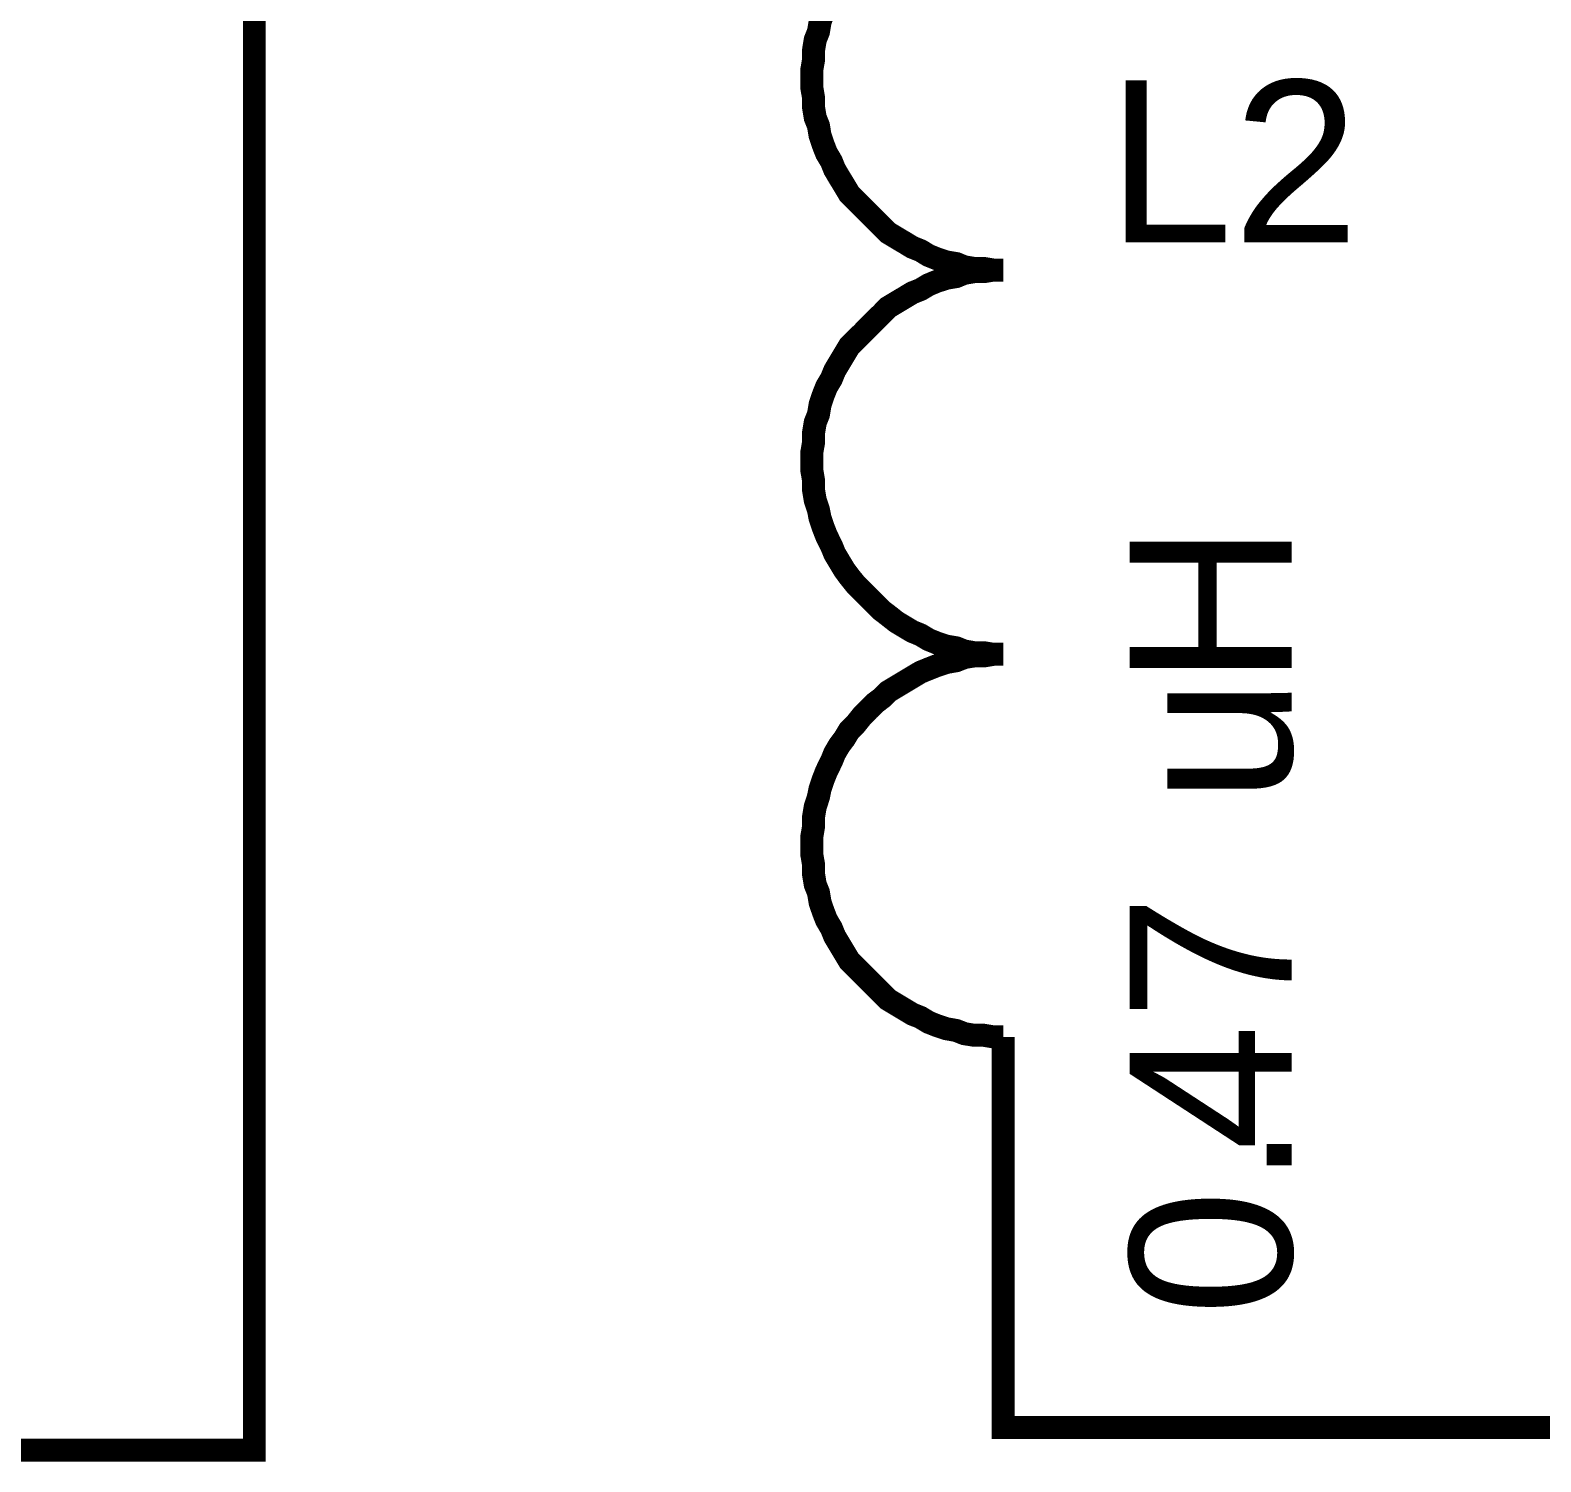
# Model space of a CAD drawing. Header units: millimetres. Extents: x 0 to 594, y 0 to 420.
# Drawn here: x 417.36 to 437.09, y 303.54 to 322.23 of the extents above; entities that cross this region are included whole.
import ezdxf

# ---------------------------------------------------------------- set-up
doc = ezdxf.new("R2010")
doc.units = ezdxf.units.MM
doc.layers.add('Sheet', color=255, linetype='Continuous')
doc.styles.get("Standard").update_dxf_attribs({"font": 'arial.ttf'})

msp = doc.modelspace()

# ---------------------------------------------------------------- linework, layer by layer
at = {"layer": 'Sheet', "color": 0, "const_width": 0.3}
for points in [[(347.079, 303.686), (420.291, 303.686), (420.291, 368.288), (420.291, 368.288), (436.081, 368.288), (436.081, 343.099)], [(427.721, 322.461), (427.678, 322.334), (427.657, 322.207), (427.615, 322.102), (427.594, 321.975), (427.594, 321.848), (427.572, 321.721), (427.572, 321.594)], [(427.572, 321.594), (427.572, 321.467), (427.594, 321.34), (427.594, 321.213), (427.615, 321.086), (427.657, 320.98), (427.678, 320.853), (427.721, 320.726), (427.763, 320.62), (427.826, 320.514), (427.869, 320.408), (427.932, 320.302), (427.996, 320.197), (428.059, 320.091), (428.144, 320.006), (428.229, 319.921), (428.313, 319.837), (428.398, 319.752), (428.483, 319.667), (428.567, 319.583), (428.673, 319.519), (428.779, 319.456), (428.885, 319.392), (428.991, 319.35), (429.096, 319.286), (429.202, 319.244), (429.329, 319.202), (429.456, 319.181), (429.562, 319.138), (429.689, 319.117), (429.816, 319.117), (429.943, 319.096), (430.07, 319.096)], [(430.07, 319.096), (429.943, 319.096), (429.816, 319.075), (429.689, 319.075), (429.562, 319.054), (429.456, 319.011), (429.329, 318.99), (429.202, 318.948), (429.096, 318.905), (428.991, 318.842), (428.885, 318.8), (428.779, 318.736), (428.673, 318.673), (428.567, 318.609), (428.483, 318.524), (428.398, 318.44), (428.313, 318.355), (428.229, 318.27), (428.144, 318.186), (428.059, 318.101), (427.996, 317.995), (427.932, 317.889), (427.869, 317.783), (427.826, 317.678), (427.763, 317.572), (427.721, 317.466), (427.678, 317.339), (427.657, 317.212), (427.615, 317.106), (427.594, 316.979), (427.594, 316.852), (427.572, 316.725), (427.572, 316.598)], [(427.572, 316.598), (427.572, 316.471), (427.594, 316.344), (427.594, 316.217), (427.615, 316.09), (427.657, 315.963), (427.678, 315.857), (427.721, 315.73), (427.763, 315.624), (427.826, 315.497), (427.869, 315.392), (427.932, 315.286), (427.996, 315.18), (428.059, 315.095), (428.144, 314.989), (428.229, 314.905), (428.313, 314.82), (428.398, 314.735), (428.483, 314.651), (428.567, 314.587), (428.673, 314.503), (428.779, 314.439), (428.885, 314.376), (428.991, 314.333), (429.096, 314.27), (429.202, 314.227), (429.329, 314.185), (429.456, 314.164), (429.562, 314.122), (429.689, 314.1), (429.816, 314.1), (429.943, 314.079), (430.07, 314.079)], [(430.07, 314.079), (429.943, 314.079), (429.816, 314.058), (429.689, 314.058), (429.562, 314.037), (429.456, 313.995), (429.329, 313.973), (429.202, 313.931), (429.096, 313.889), (428.991, 313.846), (428.885, 313.783), (428.779, 313.719), (428.673, 313.656), (428.567, 313.592), (428.483, 313.508), (428.398, 313.444), (428.313, 313.36), (428.229, 313.275), (428.144, 313.169), (428.059, 313.084), (427.996, 312.979), (427.932, 312.894), (427.869, 312.788), (427.826, 312.682), (427.763, 312.555), (427.721, 312.449), (427.678, 312.322), (427.657, 312.217), (427.615, 312.09), (427.594, 311.963), (427.594, 311.836), (427.572, 311.708), (427.572, 311.581)], [(427.572, 311.581), (427.572, 311.454), (427.594, 311.327), (427.594, 311.2), (427.615, 311.073), (427.657, 310.968), (427.678, 310.841), (427.721, 310.714), (427.763, 310.608), (427.826, 310.502), (427.869, 310.396), (427.932, 310.29), (427.996, 310.184), (428.059, 310.079), (428.144, 309.994), (428.229, 309.909), (428.313, 309.825), (428.398, 309.74), (428.483, 309.655), (428.567, 309.571), (428.673, 309.507), (428.779, 309.444), (428.885, 309.38), (428.991, 309.338), (429.096, 309.274), (429.202, 309.232), (429.329, 309.19), (429.456, 309.168), (429.562, 309.126), (429.689, 309.105), (429.816, 309.105), (429.943, 309.084), (430.07, 309.084)], [(430.07, 304.088), (430.07, 303.982), (441.373, 303.982), (441.478, 303.982), (446.579, 303.982), (446.579, 310.29)], [(430.07, 304.088), (430.07, 309.084)], [(430.07, 309.084), (430.07, 304.088)]]:
    msp.add_lwpolyline(points, dxfattribs=at)

# ---------------------------------------------------------------- texts
at = {"layer": 'Sheet', "color": 0}
msp.add_text('L2', height=2.1167, dxfattribs=at).set_placement((431.425, 319.456))
for s, p in [('H', (433.838, 313.656)), ('u', (433.838, 312.132)), ('7', (433.838, 309.295)), ('4', (433.838, 307.602)), ('.', (433.838, 307.136)), ('0', (433.838, 305.443))]:
    msp.add_text(s, height=2.117, rotation=90, dxfattribs=at).set_placement(p)

doc.saveas('drawing.dxf')
